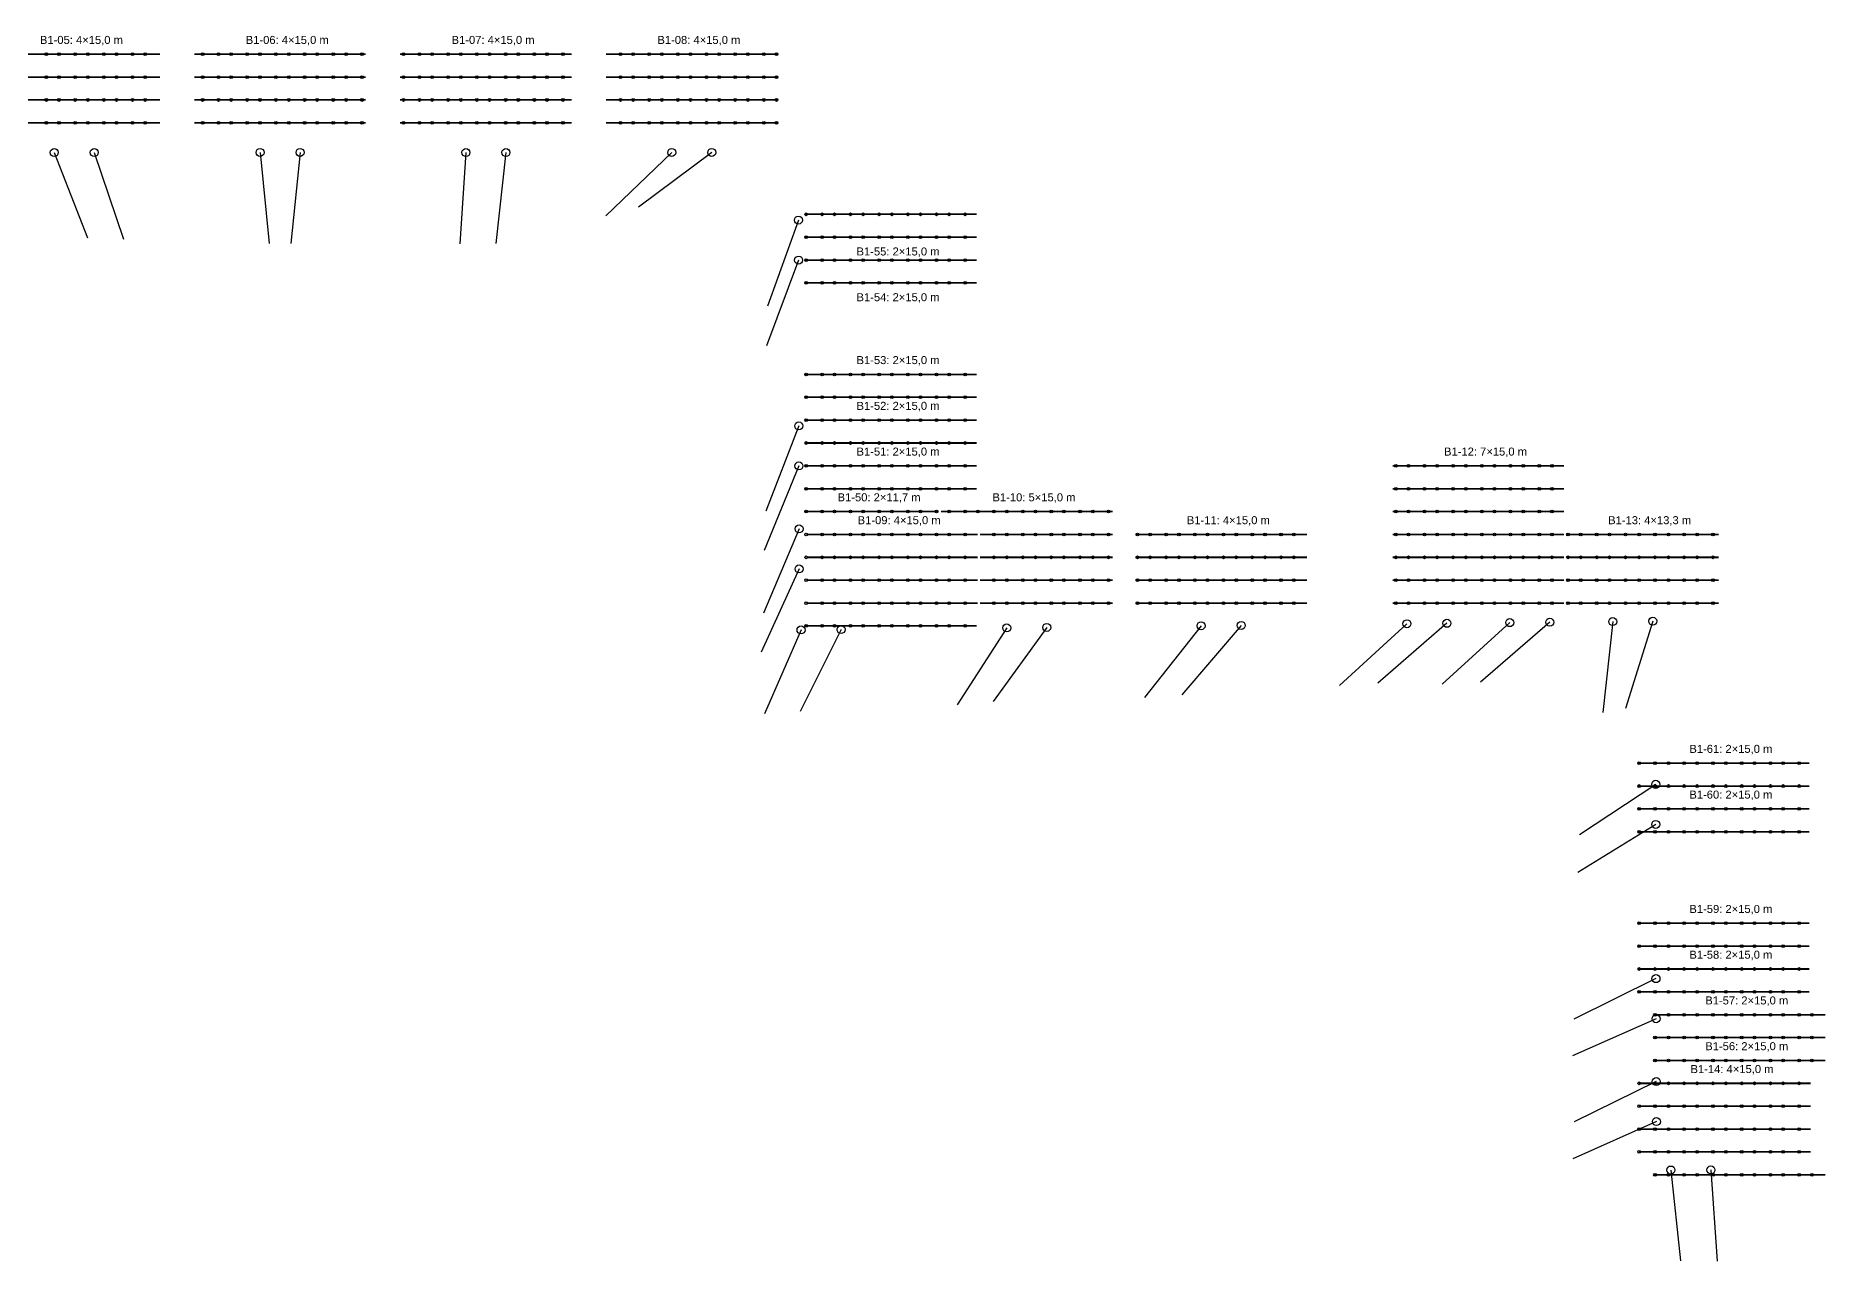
# Model space of a CAD drawing. Header units: millimetres. Extents: x 820511857 to 820986904, y -2251263208 to -2251041334.
# Drawn here: x 820669006 to 820825594, y -2251263208 to -2251156043 of the extents above; entities that cross this region are included whole.
import ezdxf

# ---------------------------------------------------------------- set-up
doc = ezdxf.new("R2010")
doc.units = ezdxf.units.MM
for name, color, linetype in [('GC-BICH NEO', 6, 'Continuous'), ('GC-DAY NEO', 5, 'Continuous'), ('GC-GHI CHU', 2, 'Continuous'), ('GC-HOP 40x60 GIA CUONG', 1, 'Continuous')]:
    doc.layers.add(name, color=color, linetype=linetype)
doc.styles.add('GC_VN', font='arial.ttf')

msp = doc.modelspace()

# ---------------------------------------------------------------- linework, layer by layer
at = {"layer": 'GC-BICH NEO'}
for centre in [(820670619.3389947, -2251166251.732228), (820674119.338974, -2251166251.352114), (820688618.1187161, -2251166246.389459), (820692118.1186954, -2251166246.009345), (820706622.2124231, -2251166249.517908), (820710122.2124022, -2251166249.137794), (820724620.9921446, -2251166244.175139), (820728120.9921237, -2251166243.795026), (820735710.7004546, -2251172161.434444), (820735716.8356122, -2251175661.429068), (820735738.2996478, -2251190158.057413), (820735744.4348055, -2251193658.052036), (820735757.4132304, -2251199164.840117), (820735763.5483881, -2251202664.834741), (820788924.0169653, -2251207459.747123), (820792423.8314747, -2251207423.713819), (820797919.0154259, -2251207365.393049), (820801418.8299357, -2251207329.359745), (820806927.7990918, -2251207274.196208), (820810427.6136013, -2251207238.162905), (820735931.3079048, -2251208003.057724), (820739431.1224144, -2251207967.02442), (820753926.6188117, -2251207822.820794), (820757426.4333214, -2251207786.78749), (820770928.7060577, -2251207639.984053), (820774428.5205674, -2251207603.950749), (820810683.3032148, -2251221504.614996), (820810689.3458128, -2251225004.60978), (820810708.1882337, -2251238499.543085), (820810714.2308317, -2251241999.537868), (820810735.7730353, -2251247501.011803), (820810741.8156332, -2251251001.006586), (820812008.0099382, -2251255233.836238), (820815508.0045991, -2251255227.722819)]:
    msp.add_circle(centre, 350, dxfattribs=at)
at = {"layer": 'GC-DAY NEO'}
for p, q in [((820670619.3389947, -2251166251.732228), (820673520.2070112, -2251173707.26472)), ((820674119.338974, -2251166251.352114), (820676683.7774637, -2251173829.191861)), ((820688618.1187161, -2251166246.389459), (820689415.0235496, -2251174206.599423)), ((820692118.1186954, -2251166246.009345), (820691323.3985339, -2251174206.437717)), ((820706622.2124231, -2251166249.517908), (820706105.5255746, -2251174232.81514)), ((820710122.2124022, -2251166249.137794), (820709242.422056, -2251174200.613692)), ((820724620.9921446, -2251166244.175139), (820718847.749388, -2251171782.19537)), ((820728120.9921237, -2251166243.795026), (820721708.3041568, -2251171026.830991)), ((820735710.7004546, -2251172161.434444), (820733006.169348, -2251179690.412562)), ((820735716.8356122, -2251175661.429068), (820732913.0600071, -2251183154.014894)), ((820735738.2996478, -2251190158.057413), (820732850.9615049, -2251197618.84011)), ((820735744.4348055, -2251193658.052036), (820732714.4994385, -2251201062.070652)), ((820735757.4132304, -2251199164.840117), (820732642.5932362, -2251206533.550751)), ((820735763.5483881, -2251202664.834741), (820732447.7367604, -2251209945.315031)), ((820810427.6136013, -2251207238.162905), (820808037.0619593, -2251214872.641462)), ((820735931.3079048, -2251208003.057724), (820732737.8051317, -2251215338.011033)), ((820739431.1224144, -2251207967.02442), (820735859.7257122, -2251215125.5945)), ((820753926.6188117, -2251207822.820794), (820749581.8262442, -2251214540.169791)), ((820757426.4333214, -2251207786.78749), (820752743.4482143, -2251214272.899614)), ((820770928.7060577, -2251207639.984053), (820765976.5980508, -2251213923.02681)), ((820774428.5205674, -2251207603.950749), (820769227.1774442, -2251213682.27533)), ((820788924.0169653, -2251207459.747123), (820783016.3625357, -2251212854.153406)), ((820792423.8314747, -2251207423.713819), (820786378.8508682, -2251212663.771974)), ((820797919.0154259, -2251207365.393049), (820792000.3345852, -2251212747.698977)), ((820801418.8299357, -2251207329.359745), (820795364.2651916, -2251212558.341076)), ((820806927.7990918, -2251207274.196208), (820806059.9510969, -2251215226.98439)), ((820810683.3032148, -2251221504.614996), (820804008.4404024, -2251225914.400301)), ((820810689.3458128, -2251225004.60978), (820803881.3543855, -2251229205.949177)), ((820810708.1882337, -2251238499.543085), (820803535.42768, -2251242042.353556)), ((820810714.2308317, -2251241999.537868), (820803400.7909523, -2251245242.005621)), ((820810735.7730353, -2251247501.011803), (820803558.4984286, -2251251034.668438)), ((820810741.8156332, -2251251001.006586), (820803431.7099215, -2251254250.984199)), ((820812008.0099382, -2251255233.836238), (820812865.9366431, -2251263187.700819)), ((820815508.0045991, -2251255227.722819), (820816071.9772028, -2251263207.818991))]:
    msp.add_line(p, q, dxfattribs=at)
at = {"layer": 'GC-HOP 40x60 GIA CUONG', "const_width": 150}
for points in [[(820664869.3389844, -2251157653.314882), (820679869.3389844, -2251157653.314882)], [(820682868.1187057, -2251157653.314882), (820697868.1187057, -2251157653.314882)], [(820700872.2124128, -2251157653.314882), (820715872.2124128, -2251157653.314882)], [(820718870.9921341, -2251157653.314882), (820733870.9921341, -2251157653.314882)], [(820664869.3389844, -2251159653.314882), (820679869.3389844, -2251159653.314882)], [(820682868.1187057, -2251159653.314882), (820697868.1187057, -2251159653.314882)], [(820700872.2124128, -2251159653.314882), (820715872.2124128, -2251159653.314882)], [(820718870.9921341, -2251159653.314882), (820733870.9921341, -2251159653.314882)], [(820664869.3389844, -2251161653.314882), (820679869.3389844, -2251161653.314882)], [(820682868.1187057, -2251161653.314882), (820697868.1187057, -2251161653.314882)], [(820700872.2124128, -2251161653.314882), (820715872.2124128, -2251161653.314882)], [(820718870.9921341, -2251161653.314882), (820733870.9921341, -2251161653.314882)], [(820664869.3389844, -2251163653.314881), (820679869.3389844, -2251163653.314881)], [(820682868.1187057, -2251163653.314881), (820697868.1187057, -2251163653.314881)], [(820700872.2124128, -2251163653.314881), (820715872.2124128, -2251163653.314881)], [(820718870.9921341, -2251163653.314881), (820733870.9921341, -2251163653.314881)], [(820736286.787029, -2251171653.314883), (820751286.787029, -2251171653.314883)], [(820736286.787029, -2251173653.314884), (820751286.787029, -2251173653.314884)], [(820736286.787029, -2251175653.314884), (820751286.787029, -2251175653.314884)], [(820736286.787029, -2251177653.314883), (820751286.787029, -2251177653.314883)], [(820736286.787029, -2251185653.314884), (820751286.787029, -2251185653.314884)], [(820736286.787029, -2251187653.314884), (820751286.787029, -2251187653.314884)], [(820736286.787029, -2251189653.314883), (820751286.787029, -2251189653.314883)], [(820736286.787029, -2251191653.314884), (820751286.787029, -2251191653.314884)], [(820736286.787029, -2251193653.314883), (820751286.787029, -2251193653.314883)], [(820787671.4234504, -2251193653.314883), (820802671.4234504, -2251193653.314883)], [(820736286.787029, -2251195653.314883), (820751286.787029, -2251195653.314883)], [(820787671.4234504, -2251195653.314883), (820802671.4234504, -2251195653.314883)], [(820736286.787029, -2251197653.314884), (820747976.5260665, -2251197653.314884)], [(820748176.5260665, -2251197653.314884), (820763176.5260665, -2251197653.314884)], [(820787671.4234504, -2251197653.314884), (820802671.4234504, -2251197653.314884)], [(820736386.787029, -2251199653.314884), (820751386.787029, -2251199653.314884)], [(820751586.787029, -2251199653.314884), (820763176.5260665, -2251199653.314884)], [(820765178.6133126, -2251199653.314884), (820780178.6133126, -2251199653.314884)], [(820787671.4234504, -2251199653.314884), (820802671.4234504, -2251199653.314884)], [(820802871.4234504, -2251199653.314888), (820816177.7063465, -2251199653.314888)], [(820736386.787029, -2251201653.314884), (820751386.787029, -2251201653.314884)], [(820751586.787029, -2251201653.314884), (820763176.5260665, -2251201653.314884)], [(820765178.6133126, -2251201653.314884), (820780178.6133126, -2251201653.314884)], [(820787671.4234504, -2251201653.314884), (820802671.4234504, -2251201653.314884)], [(820802871.4234504, -2251201653.314888), (820816177.7063465, -2251201653.314888)], [(820736386.787029, -2251203653.314883), (820751386.787029, -2251203653.314883)], [(820751586.787029, -2251203653.314883), (820763176.5260665, -2251203653.314883)], [(820765178.6133126, -2251203653.314883), (820780178.6133126, -2251203653.314883)], [(820787671.4234504, -2251203653.314883), (820802671.4234504, -2251203653.314883)], [(820802871.4234504, -2251203653.314888), (820816177.7063465, -2251203653.314888)], [(820736386.787029, -2251205653.314883), (820751386.787029, -2251205653.314883)], [(820751586.787029, -2251205653.314883), (820763176.5260665, -2251205653.314883)], [(820765178.6133126, -2251205653.314883), (820780178.6133126, -2251205653.314883)], [(820787671.4234504, -2251205653.314883), (820802671.4234504, -2251205653.314883)], [(820802871.4234504, -2251205653.314883), (820816177.7063465, -2251205653.314883)], [(820736286.787029, -2251207653.314883), (820751286.787029, -2251207653.314883)], [(820809129.1418909, -2251219653.314888), (820824129.1418909, -2251219653.314888)], [(820809129.1418909, -2251221653.314888), (820824129.1418909, -2251221653.314888)], [(820809129.1418909, -2251223653.314887), (820824129.1418909, -2251223653.314887)], [(820809129.1418909, -2251225653.314887), (820824129.1418909, -2251225653.314887)], [(820809129.1418909, -2251233653.314887), (820824129.1418909, -2251233653.314887)], [(820809129.1418909, -2251235653.314887), (820824129.1418909, -2251235653.314887)], [(820809129.1418909, -2251237653.314887), (820824129.1418909, -2251237653.314887)], [(820809129.1418909, -2251239653.314888), (820824129.1418909, -2251239653.314888)], [(820810519.1418908, -2251241653.314887), (820825519.1418908, -2251241653.314887)], [(820810519.1418908, -2251243653.314887), (820825519.1418908, -2251243653.314887)], [(820810519.1418908, -2251245653.314888), (820825519.1418908, -2251245653.314888)], [(820809229.1418909, -2251247653.314887), (820824229.1418909, -2251247653.314887)], [(820809229.1418909, -2251249653.314887), (820824229.1418909, -2251249653.314887)], [(820809229.1418909, -2251251653.314888), (820824229.1418909, -2251251653.314888)], [(820809229.1418909, -2251253653.314887), (820824229.1418909, -2251253653.314887)], [(820810519.1418908, -2251255653.314888), (820825519.1418908, -2251255653.314888)]]:
    msp.add_lwpolyline(points, dxfattribs=at)
at = {"layer": 'GC-HOP 40x60 GIA CUONG'}
for centre in [(820669927.6630366, -2251157653.314882), (820671037.6630371, -2251157653.314882), (820672437.6630366, -2251157653.314882), (820673547.6630371, -2251157653.314882), (820674947.6630371, -2251157653.314882), (820676057.6630371, -2251157653.314882), (820677457.6630366, -2251157653.314882), (820678567.6630366, -2251157653.314882), (820683597.6630371, -2251157653.314882), (820684987.6630371, -2251157653.314882), (820686092.6630367, -2251157653.314882), (820687497.6630372, -2251157653.314882), (820688617.6630371, -2251157653.314882), (820689997.6630371, -2251157653.314882), (820691127.6630366, -2251157653.314882), (820692517.6630367, -2251157653.314882), (820693622.6630371, -2251157653.314882), (820695027.6630371, -2251157653.314882), (820696152.6630367, -2251157653.314882), (820697537.6630371, -2251157653.314882), (820701167.6630372, -2251157653.314882), (820702567.6630371, -2251157653.314882), (820703677.6630367, -2251157653.314882), (820705077.6630371, -2251157653.314882), (820706187.6630367, -2251157653.314882), (820707587.6630371, -2251157653.314882), (820708697.6630372, -2251157653.314882), (820710097.6630367, -2251157653.314882), (820711207.6630367, -2251157653.314882), (820712607.6630367, -2251157653.314882), (820713717.6630367, -2251157653.314882), (820715117.6630367, -2251157653.314882), (820720137.6630371, -2251157653.314882), (820721247.6630371, -2251157653.314882), (820722647.6630371, -2251157653.314882), (820723757.6630371, -2251157653.314882), (820725157.6630367, -2251157653.314882), (820726267.6630367, -2251157653.314882), (820727667.6630371, -2251157653.314882), (820728777.6630367, -2251157653.314882), (820730177.6630371, -2251157653.314882), (820731287.6630367, -2251157653.314882), (820732687.6630371, -2251157653.314882), (820733797.6630367, -2251157653.314882), (820669927.6630366, -2251159653.314882), (820671037.6630371, -2251159653.314882), (820672437.6630366, -2251159653.314882), (820673547.6630371, -2251159653.314882), (820674947.6630371, -2251159653.314882), (820676057.6630371, -2251159653.314882), (820677457.6630366, -2251159653.314882), (820678567.6630366, -2251159653.314882), (820683597.6630371, -2251159653.314882), (820684987.6630371, -2251159653.314882), (820686092.6630367, -2251159653.314882), (820687497.6630372, -2251159653.314882), (820688617.6630371, -2251159653.314882), (820689997.6630371, -2251159653.314882), (820691127.6630366, -2251159653.314882), (820692517.6630367, -2251159653.314882), (820693622.6630371, -2251159653.314882), (820695027.6630371, -2251159653.314882), (820696152.6630367, -2251159653.314882), (820697537.6630371, -2251159653.314882), (820701167.6630372, -2251159653.314882), (820702567.6630371, -2251159653.314882), (820703677.6630367, -2251159653.314882), (820705077.6630371, -2251159653.314882), (820706187.6630367, -2251159653.314882), (820707587.6630371, -2251159653.314882), (820708697.6630372, -2251159653.314882), (820710097.6630367, -2251159653.314882), (820711207.6630367, -2251159653.314882), (820712607.6630367, -2251159653.314882), (820713717.6630367, -2251159653.314882), (820715117.6630367, -2251159653.314882), (820720137.6630371, -2251159653.314882), (820721247.6630371, -2251159653.314882), (820722647.6630371, -2251159653.314882), (820723757.6630371, -2251159653.314882), (820725157.6630367, -2251159653.314882), (820726267.6630367, -2251159653.314882), (820727667.6630371, -2251159653.314882), (820728777.6630367, -2251159653.314882), (820730177.6630371, -2251159653.314882), (820731287.6630367, -2251159653.314882), (820732687.6630371, -2251159653.314882), (820733797.6630367, -2251159653.314882), (820669927.6630366, -2251161653.314882), (820671037.6630371, -2251161653.314882), (820672437.6630366, -2251161653.314882), (820673547.6630371, -2251161653.314882), (820674947.6630371, -2251161653.314882), (820676057.6630371, -2251161653.314882), (820677457.6630366, -2251161653.314882), (820678567.6630366, -2251161653.314882), (820683597.6630371, -2251161653.314882), (820684987.6630371, -2251161653.314882), (820686092.6630367, -2251161653.314882), (820687497.6630372, -2251161653.314882), (820688617.6630371, -2251161653.314882), (820689997.6630371, -2251161653.314882), (820691127.6630366, -2251161653.314882), (820692517.6630367, -2251161653.314882), (820693622.6630371, -2251161653.314882), (820695027.6630371, -2251161653.314882), (820696152.6630367, -2251161653.314882), (820697537.6630371, -2251161653.314882), (820701167.6630372, -2251161653.314882), (820702567.6630371, -2251161653.314882), (820703677.6630367, -2251161653.314882), (820705077.6630371, -2251161653.314882), (820706187.6630367, -2251161653.314882), (820707587.6630371, -2251161653.314882), (820708697.6630372, -2251161653.314882), (820710097.6630367, -2251161653.314882), (820711207.6630367, -2251161653.314882), (820712607.6630367, -2251161653.314882), (820713717.6630367, -2251161653.314882), (820715117.6630367, -2251161653.314882), (820720137.6630371, -2251161653.314882), (820721247.6630371, -2251161653.314882), (820722647.6630371, -2251161653.314882), (820723757.6630371, -2251161653.314882), (820725157.6630367, -2251161653.314882), (820726267.6630367, -2251161653.314882), (820727667.6630371, -2251161653.314882), (820728777.6630367, -2251161653.314882), (820730177.6630371, -2251161653.314882), (820731287.6630367, -2251161653.314882), (820732687.6630371, -2251161653.314882), (820733797.6630367, -2251161653.314882), (820669927.6630366, -2251163653.314881), (820671037.6630371, -2251163653.314881), (820672437.6630366, -2251163653.314881), (820673547.6630371, -2251163653.314881), (820674947.6630371, -2251163653.314881), (820676057.6630371, -2251163653.314881), (820677457.6630366, -2251163653.314881), (820678567.6630366, -2251163653.314881), (820683597.6630371, -2251163653.314881), (820684987.6630371, -2251163653.314881), (820686092.6630367, -2251163653.314881), (820687497.6630372, -2251163653.314881), (820688617.6630371, -2251163653.314881), (820689997.6630371, -2251163653.314881), (820691127.6630366, -2251163653.314881), (820692517.6630367, -2251163653.314881), (820693622.6630371, -2251163653.314881), (820695027.6630371, -2251163653.314881), (820696152.6630367, -2251163653.314881), (820697537.6630371, -2251163653.314881), (820701167.6630372, -2251163653.314881), (820702567.6630371, -2251163653.314881), (820703677.6630367, -2251163653.314881), (820705077.6630371, -2251163653.314881), (820706187.6630367, -2251163653.314881), (820707587.6630371, -2251163653.314881), (820708697.6630372, -2251163653.314881), (820710097.6630367, -2251163653.314881), (820711207.6630367, -2251163653.314881), (820712607.6630367, -2251163653.314881), (820713717.6630367, -2251163653.314881), (820715117.6630367, -2251163653.314881), (820720137.6630371, -2251163653.314881), (820721247.6630371, -2251163653.314881), (820722647.6630371, -2251163653.314881), (820723757.6630371, -2251163653.314881), (820725157.6630367, -2251163653.314881), (820726267.6630367, -2251163653.314881), (820727667.6630371, -2251163653.314881), (820728777.6630367, -2251163653.314881), (820730177.6630371, -2251163653.314881), (820731287.6630367, -2251163653.314881), (820732687.6630371, -2251163653.314881), (820733797.6630367, -2251163653.314881), (820736386.787029, -2251171653.314883), (820737776.787029, -2251171653.314883), (820738852.6630362, -2251171653.314883), (820740252.6630362, -2251171653.314883), (820741362.6630362, -2251171653.314883), (820742762.6630362, -2251171653.314883), (820743872.6630362, -2251171653.314883), (820745272.6630366, -2251171653.314883), (820746382.6630362, -2251171653.314883), (820747782.6630367, -2251171653.314883), (820748892.6630361, -2251171653.314883), (820750292.6630365, -2251171653.314883), (820736386.787029, -2251173653.314884), (820737776.787029, -2251173653.314884), (820738852.6630362, -2251173653.314884), (820740252.6630362, -2251173653.314884), (820741362.6630362, -2251173653.314884), (820742762.6630362, -2251173653.314884), (820743872.6630362, -2251173653.314884), (820745272.6630366, -2251173653.314884), (820746382.6630362, -2251173653.314884), (820747782.6630367, -2251173653.314884), (820748892.6630361, -2251173653.314884), (820750292.6630365, -2251173653.314884), (820736386.787029, -2251175653.314884), (820737776.787029, -2251175653.314884), (820738852.6630362, -2251175653.314884), (820740252.6630362, -2251175653.314884), (820741362.6630362, -2251175653.314884), (820742762.6630362, -2251175653.314884), (820743872.6630362, -2251175653.314884), (820745272.6630366, -2251175653.314884), (820746382.6630362, -2251175653.314884), (820747782.6630367, -2251175653.314884), (820748892.6630361, -2251175653.314884), (820750292.6630365, -2251175653.314884), (820736386.787029, -2251177653.314883), (820737776.787029, -2251177653.314883), (820738852.6630362, -2251177653.314883), (820740252.6630362, -2251177653.314883), (820741362.6630362, -2251177653.314883), (820742762.6630362, -2251177653.314883), (820743872.6630362, -2251177653.314883), (820745272.6630366, -2251177653.314883), (820746382.6630362, -2251177653.314883), (820747782.6630367, -2251177653.314883), (820748892.6630361, -2251177653.314883), (820750292.6630365, -2251177653.314883), (820736386.787029, -2251185653.314884), (820737776.787029, -2251185653.314884), (820738852.6630362, -2251185653.314884), (820740252.6630362, -2251185653.314884), (820741362.6630362, -2251185653.314884), (820742762.6630362, -2251185653.314884), (820743872.6630362, -2251185653.314884), (820745272.6630366, -2251185653.314884), (820746382.6630362, -2251185653.314884), (820747782.6630367, -2251185653.314884), (820748892.6630361, -2251185653.314884), (820750292.6630365, -2251185653.314884), (820736386.787029, -2251187653.314884), (820737776.787029, -2251187653.314884), (820738852.6630362, -2251187653.314884), (820740252.6630362, -2251187653.314884), (820741362.6630362, -2251187653.314884), (820742762.6630362, -2251187653.314884), (820743872.6630362, -2251187653.314884), (820745272.6630366, -2251187653.314884), (820746382.6630362, -2251187653.314884), (820747782.6630367, -2251187653.314884), (820748892.6630361, -2251187653.314884), (820750292.6630365, -2251187653.314884), (820736386.787029, -2251189653.314883), (820737776.787029, -2251189653.314883), (820738852.6630362, -2251189653.314883), (820740252.6630362, -2251189653.314883), (820741362.6630362, -2251189653.314883), (820742762.6630362, -2251189653.314883), (820743872.6630362, -2251189653.314883), (820745272.6630366, -2251189653.314883), (820746382.6630362, -2251189653.314883), (820747782.6630367, -2251189653.314883), (820748892.6630361, -2251189653.314883), (820750292.6630365, -2251189653.314883), (820736386.787029, -2251191653.314884), (820737776.787029, -2251191653.314884), (820738852.6630362, -2251191653.314884), (820740252.6630362, -2251191653.314884), (820741362.6630362, -2251191653.314884), (820742762.6630362, -2251191653.314884), (820743872.6630362, -2251191653.314884), (820745272.6630366, -2251191653.314884), (820746382.6630362, -2251191653.314884), (820747782.6630367, -2251191653.314884), (820748892.6630361, -2251191653.314884), (820750292.6630365, -2251191653.314884), (820736386.787029, -2251193653.314883), (820737776.787029, -2251193653.314883), (820738852.6630362, -2251193653.314883), (820740252.6630362, -2251193653.314883), (820741362.6630362, -2251193653.314883), (820742762.6630362, -2251193653.314883), (820743872.6630362, -2251193653.314883), (820745272.6630366, -2251193653.314883), (820746382.6630362, -2251193653.314883), (820747782.6630367, -2251193653.314883), (820748892.6630361, -2251193653.314883), (820750292.6630365, -2251193653.314883), (820787952.6630362, -2251193653.314883), (820789062.6630362, -2251193653.314883), (820790462.6630365, -2251193653.314883), (820791572.6630362, -2251193653.314883), (820792972.6630361, -2251193653.314883), (820794082.6630361, -2251193653.314883), (820795482.6630362, -2251193653.314883), (820796592.6630366, -2251193653.314883), (820797992.6630365, -2251193653.314883), (820799102.6630362, -2251193653.314883), (820800502.6630362, -2251193653.314883), (820801612.6630362, -2251193653.314883), (820736386.787029, -2251195653.314883), (820737776.787029, -2251195653.314883), (820738852.6630362, -2251195653.314883), (820740252.6630362, -2251195653.314883), (820741362.6630362, -2251195653.314883), (820742762.6630362, -2251195653.314883), (820743872.6630362, -2251195653.314883), (820745272.6630366, -2251195653.314883), (820746382.6630362, -2251195653.314883), (820747782.6630367, -2251195653.314883), (820748892.6630361, -2251195653.314883), (820750292.6630365, -2251195653.314883), (820787952.6630362, -2251195653.314883), (820789062.6630362, -2251195653.314883), (820790462.6630365, -2251195653.314883), (820791572.6630362, -2251195653.314883), (820792972.6630361, -2251195653.314883), (820794082.6630361, -2251195653.314883), (820795482.6630362, -2251195653.314883), (820796592.6630366, -2251195653.314883), (820797992.6630365, -2251195653.314883), (820799102.6630362, -2251195653.314883), (820800502.6630362, -2251195653.314883), (820801612.6630362, -2251195653.314883), (820736386.787029, -2251197653.314884), (820737776.787029, -2251197653.314884), (820738852.6630362, -2251197653.314884), (820740252.6630362, -2251197653.314884), (820741362.6630362, -2251197653.314884), (820742762.6630362, -2251197653.314884), (820743872.6630362, -2251197653.314884), (820745272.6630366, -2251197653.314884), (820746382.6630362, -2251197653.314884), (820747782.6630367, -2251197653.314884), (820748892.6630361, -2251197653.314884), (820750292.6630365, -2251197653.314884), (820751402.6630361, -2251197653.314884), (820752802.6630365, -2251197653.314884), (820753932.6630362, -2251197653.314884), (820755332.6630366, -2251197653.314884), (820756432.6630361, -2251197653.314884), (820757822.6630362, -2251197653.314884), (820758927.6630361, -2251197653.314884), (820760332.6630361, -2251197653.314884), (820761452.6630362, -2251197653.314884), (820762832.6630362, -2251197653.314884), (820787952.6630362, -2251197653.314884), (820789062.6630362, -2251197653.314884), (820790462.6630365, -2251197653.314884), (820791572.6630362, -2251197653.314884), (820792972.6630361, -2251197653.314884), (820794082.6630361, -2251197653.314884), (820795482.6630362, -2251197653.314884), (820796592.6630366, -2251197653.314884), (820797992.6630365, -2251197653.314884), (820799102.6630362, -2251197653.314884), (820800502.6630362, -2251197653.314884), (820801612.6630362, -2251197653.314884), (820736386.787029, -2251199653.314884), (820737776.787029, -2251199653.314884), (820738852.6630362, -2251199653.314884), (820740252.6630362, -2251199653.314884), (820741362.6630362, -2251199653.314884), (820742762.6630362, -2251199653.314884), (820743872.6630362, -2251199653.314884), (820745272.6630366, -2251199653.314884), (820746382.6630362, -2251199653.314884), (820747782.6630367, -2251199653.314884), (820748892.6630361, -2251199653.314884), (820750292.6630365, -2251199653.314884), (820752802.6630365, -2251199653.314884), (820753932.6630362, -2251199653.314884), (820755332.6630366, -2251199653.314884), (820756432.6630361, -2251199653.314884), (820757822.6630362, -2251199653.314884), (820758927.6630361, -2251199653.314884), (820760332.6630361, -2251199653.314884), (820761452.6630362, -2251199653.314884), (820762832.6630362, -2251199653.314884), (820765352.6630362, -2251199653.314884), (820766457.6630362, -2251199653.314884), (820767862.6630366, -2251199653.314884), (820768987.6630361, -2251199653.314884), (820770372.6630362, -2251199653.314884), (820771492.6630361, -2251199653.314884), (820772892.6630362, -2251199653.314884), (820774002.6630366, -2251199653.314884), (820775402.6630367, -2251199653.314884), (820776512.6630366, -2251199653.314884), (820777912.6630362, -2251199653.314884), (820779022.6630362, -2251199653.314884), (820787952.6630362, -2251199653.314884), (820789062.6630362, -2251199653.314884), (820790462.6630365, -2251199653.314884), (820791572.6630362, -2251199653.314884), (820792972.6630361, -2251199653.314884), (820794082.6630361, -2251199653.314884), (820795482.6630362, -2251199653.314884), (820796592.6630366, -2251199653.314884), (820797992.6630365, -2251199653.314884), (820799102.6630362, -2251199653.314884), (820800502.6630362, -2251199653.314884), (820801612.6630362, -2251199653.314884), (820803012.6630366, -2251199653.314888), (820804122.6630362, -2251199653.314888), (820805522.6630366, -2251199653.314888), (820806632.6630362, -2251199653.314888), (820808032.6630362, -2251199653.314888), (820809229.1418909, -2251199653.314888), (820810619.1418908, -2251199653.314888), (820811792.4077003, -2251199653.314888), (820813182.4077001, -2251199653.314888), (820814302.4077001, -2251199653.314888), (820815692.4077001, -2251199653.314888), (820736386.787029, -2251201653.314884), (820737776.787029, -2251201653.314884), (820738852.6630362, -2251201653.314884), (820740252.6630362, -2251201653.314884), (820741362.6630362, -2251201653.314884), (820742762.6630362, -2251201653.314884), (820743872.6630362, -2251201653.314884), (820745272.6630366, -2251201653.314884), (820746382.6630362, -2251201653.314884), (820747782.6630367, -2251201653.314884), (820748892.6630361, -2251201653.314884), (820750292.6630365, -2251201653.314884), (820752802.6630365, -2251201653.314884), (820753932.6630362, -2251201653.314884), (820755332.6630366, -2251201653.314884), (820756432.6630361, -2251201653.314884), (820757822.6630362, -2251201653.314884), (820758927.6630361, -2251201653.314884), (820760332.6630361, -2251201653.314884), (820761452.6630362, -2251201653.314884), (820762832.6630362, -2251201653.314884), (820765352.6630362, -2251201653.314884), (820766457.6630362, -2251201653.314884), (820767862.6630366, -2251201653.314884), (820768987.6630361, -2251201653.314884), (820770372.6630362, -2251201653.314884), (820771492.6630361, -2251201653.314884), (820772892.6630362, -2251201653.314884), (820774002.6630366, -2251201653.314884), (820775402.6630367, -2251201653.314884), (820776512.6630366, -2251201653.314884), (820777912.6630362, -2251201653.314884), (820779022.6630362, -2251201653.314884), (820787952.6630362, -2251201653.314884), (820789062.6630362, -2251201653.314884), (820790462.6630365, -2251201653.314884), (820791572.6630362, -2251201653.314884), (820792972.6630361, -2251201653.314884), (820794082.6630361, -2251201653.314884), (820795482.6630362, -2251201653.314884), (820796592.6630366, -2251201653.314884), (820797992.6630365, -2251201653.314884), (820799102.6630362, -2251201653.314884), (820800502.6630362, -2251201653.314884), (820801612.6630362, -2251201653.314884), (820803012.6630366, -2251201653.314888), (820804122.6630362, -2251201653.314888), (820805522.6630366, -2251201653.314888), (820806632.6630362, -2251201653.314888), (820808032.6630362, -2251201653.314888), (820809229.1418909, -2251201653.314888), (820810619.1418908, -2251201653.314888), (820811792.4077003, -2251201653.314888), (820813182.4077001, -2251201653.314888), (820814302.4077001, -2251201653.314888), (820815692.4077001, -2251201653.314888), (820736386.787029, -2251203653.314883), (820737776.787029, -2251203653.314883), (820738852.6630362, -2251203653.314883), (820740252.6630362, -2251203653.314883), (820741362.6630362, -2251203653.314883), (820742762.6630362, -2251203653.314883), (820743872.6630362, -2251203653.314883), (820745272.6630366, -2251203653.314883), (820746382.6630362, -2251203653.314883), (820747782.6630367, -2251203653.314883), (820748892.6630361, -2251203653.314883), (820750292.6630365, -2251203653.314883), (820752802.6630365, -2251203653.314883), (820753932.6630362, -2251203653.314883), (820755332.6630366, -2251203653.314883), (820756432.6630361, -2251203653.314883), (820757822.6630362, -2251203653.314883), (820758927.6630361, -2251203653.314883), (820760332.6630361, -2251203653.314883), (820761452.6630362, -2251203653.314883), (820762832.6630362, -2251203653.314883), (820765352.6630362, -2251203653.314883), (820766457.6630362, -2251203653.314883), (820767862.6630366, -2251203653.314883), (820768987.6630361, -2251203653.314883), (820770372.6630362, -2251203653.314883), (820771492.6630361, -2251203653.314883), (820772892.6630362, -2251203653.314883), (820774002.6630366, -2251203653.314883), (820775402.6630367, -2251203653.314883), (820776512.6630366, -2251203653.314883), (820777912.6630362, -2251203653.314883), (820779022.6630362, -2251203653.314883), (820787952.6630362, -2251203653.314883), (820789062.6630362, -2251203653.314883), (820790462.6630365, -2251203653.314883), (820791572.6630362, -2251203653.314883), (820792972.6630361, -2251203653.314883), (820794082.6630361, -2251203653.314883), (820795482.6630362, -2251203653.314883), (820796592.6630366, -2251203653.314883), (820797992.6630365, -2251203653.314883), (820799102.6630362, -2251203653.314883), (820800502.6630362, -2251203653.314883), (820801612.6630362, -2251203653.314883), (820803012.6630366, -2251203653.314888), (820804122.6630362, -2251203653.314888), (820805522.6630366, -2251203653.314888), (820806632.6630362, -2251203653.314888), (820808032.6630362, -2251203653.314888), (820809229.1418909, -2251203653.314888), (820810619.1418908, -2251203653.314888), (820811792.4077003, -2251203653.314888), (820813182.4077001, -2251203653.314888), (820814302.4077001, -2251203653.314888), (820815692.4077001, -2251203653.314888), (820736386.787029, -2251205653.314883), (820737776.787029, -2251205653.314883), (820738852.6630362, -2251205653.314883), (820740252.6630362, -2251205653.314883), (820741362.6630362, -2251205653.314883), (820742762.6630362, -2251205653.314883), (820743872.6630362, -2251205653.314883), (820745272.6630366, -2251205653.314883), (820746382.6630362, -2251205653.314883), (820747782.6630367, -2251205653.314883), (820748892.6630361, -2251205653.314883), (820750292.6630365, -2251205653.314883), (820752802.6630365, -2251205653.314883), (820753932.6630362, -2251205653.314883), (820755332.6630366, -2251205653.314883), (820756432.6630361, -2251205653.314883), (820757822.6630362, -2251205653.314883), (820758927.6630361, -2251205653.314883), (820760332.6630361, -2251205653.314883), (820761452.6630362, -2251205653.314883), (820762832.6630362, -2251205653.314883), (820765352.6630362, -2251205653.314883), (820766457.6630362, -2251205653.314883), (820767862.6630366, -2251205653.314883), (820768987.6630361, -2251205653.314883), (820770372.6630362, -2251205653.314883), (820771492.6630361, -2251205653.314883), (820772892.6630362, -2251205653.314883), (820774002.6630366, -2251205653.314883), (820775402.6630367, -2251205653.314883), (820776512.6630366, -2251205653.314883), (820777912.6630362, -2251205653.314883), (820779022.6630362, -2251205653.314883), (820787952.6630362, -2251205653.314883), (820789062.6630362, -2251205653.314883), (820790462.6630365, -2251205653.314883), (820791572.6630362, -2251205653.314883), (820792972.6630361, -2251205653.314883), (820794082.6630361, -2251205653.314883), (820795482.6630362, -2251205653.314883), (820796592.6630366, -2251205653.314883), (820797992.6630365, -2251205653.314883), (820799102.6630362, -2251205653.314883), (820800502.6630362, -2251205653.314883), (820801612.6630362, -2251205653.314883), (820803012.6630366, -2251205653.314883), (820804122.6630362, -2251205653.314883), (820805522.6630366, -2251205653.314883), (820806632.6630362, -2251205653.314883), (820808032.6630362, -2251205653.314883), (820809229.1418909, -2251205653.314883), (820810619.1418908, -2251205653.314883), (820811792.4077003, -2251205653.314883), (820813182.4077001, -2251205653.314883), (820814302.4077001, -2251205653.314883), (820815692.4077001, -2251205653.314883), (820736386.787029, -2251207653.314883), (820737776.787029, -2251207653.314883), (820738852.6630362, -2251207653.314883), (820740252.6630362, -2251207653.314883), (820741362.6630362, -2251207653.314883), (820742762.6630362, -2251207653.314883), (820743872.6630362, -2251207653.314883), (820745272.6630366, -2251207653.314883), (820746382.6630362, -2251207653.314883), (820747782.6630367, -2251207653.314883), (820748892.6630361, -2251207653.314883), (820750292.6630365, -2251207653.314883), (820809229.1418909, -2251219653.314888), (820810619.1418908, -2251219653.314888), (820811792.4077003, -2251219653.314888), (820813182.4077001, -2251219653.314888), (820814302.4077001, -2251219653.314888), (820815692.4077001, -2251219653.314888), (820816812.4077001, -2251219653.314888), (820818202.4077001, -2251219653.314888), (820819322.4077003, -2251219653.314888), (820820712.4077003, -2251219653.314888), (820821832.4077003, -2251219653.314888), (820823222.4077001, -2251219653.314888), (820809229.1418909, -2251221653.314888), (820810619.1418908, -2251221653.314888), (820811792.4077003, -2251221653.314888), (820813182.4077001, -2251221653.314888), (820814302.4077001, -2251221653.314888), (820815692.4077001, -2251221653.314888), (820816812.4077001, -2251221653.314888), (820818202.4077001, -2251221653.314888), (820819322.4077003, -2251221653.314888), (820820712.4077003, -2251221653.314888), (820821832.4077003, -2251221653.314888), (820823222.4077001, -2251221653.314888), (820809229.1418909, -2251223653.314887), (820810619.1418908, -2251223653.314887), (820811792.4077003, -2251223653.314887), (820813182.4077001, -2251223653.314887), (820814302.4077001, -2251223653.314887), (820815692.4077001, -2251223653.314887), (820816812.4077001, -2251223653.314887), (820818202.4077001, -2251223653.314887), (820819322.4077003, -2251223653.314887), (820820712.4077003, -2251223653.314887), (820821832.4077003, -2251223653.314887), (820823222.4077001, -2251223653.314887), (820809229.1418909, -2251225653.314887), (820810619.1418908, -2251225653.314887), (820811792.4077003, -2251225653.314887), (820813182.4077001, -2251225653.314887), (820814302.4077001, -2251225653.314887), (820815692.4077001, -2251225653.314887), (820816812.4077001, -2251225653.314887), (820818202.4077001, -2251225653.314887), (820819322.4077003, -2251225653.314887), (820820712.4077003, -2251225653.314887), (820821832.4077003, -2251225653.314887), (820823222.4077001, -2251225653.314887), (820809229.1418909, -2251233653.314887), (820810619.1418908, -2251233653.314887), (820811792.4077003, -2251233653.314887), (820813182.4077001, -2251233653.314887), (820814302.4077001, -2251233653.314887), (820815692.4077001, -2251233653.314887), (820816812.4077001, -2251233653.314887), (820818202.4077001, -2251233653.314887), (820819322.4077003, -2251233653.314887), (820820712.4077003, -2251233653.314887), (820821832.4077003, -2251233653.314887), (820823222.4077001, -2251233653.314887), (820809229.1418909, -2251235653.314887), (820810619.1418908, -2251235653.314887), (820811792.4077003, -2251235653.314887), (820813182.4077001, -2251235653.314887), (820814302.4077001, -2251235653.314887), (820815692.4077001, -2251235653.314887), (820816812.4077001, -2251235653.314887), (820818202.4077001, -2251235653.314887), (820819322.4077003, -2251235653.314887), (820820712.4077003, -2251235653.314887), (820821832.4077003, -2251235653.314887), (820823222.4077001, -2251235653.314887), (820809229.1418909, -2251237653.314887), (820810619.1418908, -2251237653.314887), (820811792.4077003, -2251237653.314887), (820813182.4077001, -2251237653.314887), (820814302.4077001, -2251237653.314887), (820815692.4077001, -2251237653.314887), (820816812.4077001, -2251237653.314887), (820818202.4077001, -2251237653.314887), (820819322.4077003, -2251237653.314887), (820820712.4077003, -2251237653.314887), (820821832.4077003, -2251237653.314887), (820823222.4077001, -2251237653.314887), (820809229.1418909, -2251239653.314888), (820810619.1418908, -2251239653.314888), (820811792.4077003, -2251239653.314888), (820813182.4077001, -2251239653.314888), (820814302.4077001, -2251239653.314888), (820815692.4077001, -2251239653.314888), (820816812.4077001, -2251239653.314888), (820818202.4077001, -2251239653.314888), (820819322.4077003, -2251239653.314888), (820820712.4077003, -2251239653.314888), (820821832.4077003, -2251239653.314888), (820823222.4077001, -2251239653.314888), (820810619.1418908, -2251241653.314887), (820811792.4077003, -2251241653.314887), (820813182.4077001, -2251241653.314887), (820814302.4077001, -2251241653.314887), (820815692.4077001, -2251241653.314887), (820816812.4077001, -2251241653.314887), (820818202.4077001, -2251241653.314887), (820819322.4077003, -2251241653.314887), (820820712.4077003, -2251241653.314887), (820821832.4077003, -2251241653.314887), (820823222.4077001, -2251241653.314887), (820824342.4077001, -2251241653.314887), (820810619.1418908, -2251243653.314887), (820811792.4077003, -2251243653.314887), (820813182.4077001, -2251243653.314887), (820814302.4077001, -2251243653.314887), (820815692.4077001, -2251243653.314887), (820816812.4077001, -2251243653.314887), (820818202.4077001, -2251243653.314887), (820819322.4077003, -2251243653.314887), (820820712.4077003, -2251243653.314887), (820821832.4077003, -2251243653.314887), (820823222.4077001, -2251243653.314887), (820824342.4077001, -2251243653.314887), (820810619.1418908, -2251245653.314888), (820811792.4077003, -2251245653.314888), (820813182.4077001, -2251245653.314888), (820814302.4077001, -2251245653.314888), (820815692.4077001, -2251245653.314888), (820816812.4077001, -2251245653.314888), (820818202.4077001, -2251245653.314888), (820819322.4077003, -2251245653.314888), (820820712.4077003, -2251245653.314888), (820821832.4077003, -2251245653.314888), (820823222.4077001, -2251245653.314888), (820824342.4077001, -2251245653.314888), (820809229.1418909, -2251247653.314887), (820810619.1418908, -2251247653.314887), (820811792.4077003, -2251247653.314887), (820813182.4077001, -2251247653.314887), (820814302.4077001, -2251247653.314887), (820815692.4077001, -2251247653.314887), (820816812.4077001, -2251247653.314887), (820818202.4077001, -2251247653.314887), (820819322.4077003, -2251247653.314887), (820820712.4077003, -2251247653.314887), (820821832.4077003, -2251247653.314887), (820823222.4077001, -2251247653.314887), (820809229.1418909, -2251249653.314887), (820810619.1418908, -2251249653.314887), (820811792.4077003, -2251249653.314887), (820813182.4077001, -2251249653.314887), (820814302.4077001, -2251249653.314887), (820815692.4077001, -2251249653.314887), (820816812.4077001, -2251249653.314887), (820818202.4077001, -2251249653.314887), (820819322.4077003, -2251249653.314887), (820820712.4077003, -2251249653.314887), (820821832.4077003, -2251249653.314887), (820823222.4077001, -2251249653.314887), (820809229.1418909, -2251251653.314888), (820810619.1418908, -2251251653.314888), (820811792.4077003, -2251251653.314888), (820813182.4077001, -2251251653.314888), (820814302.4077001, -2251251653.314888), (820815692.4077001, -2251251653.314888), (820816812.4077001, -2251251653.314888), (820818202.4077001, -2251251653.314888), (820819322.4077003, -2251251653.314888), (820820712.4077003, -2251251653.314888), (820821832.4077003, -2251251653.314888), (820823222.4077001, -2251251653.314888), (820809229.1418909, -2251253653.314887), (820810619.1418908, -2251253653.314887), (820811792.4077003, -2251253653.314887), (820813182.4077001, -2251253653.314887), (820814302.4077001, -2251253653.314887), (820815692.4077001, -2251253653.314887), (820816812.4077001, -2251253653.314887), (820818202.4077001, -2251253653.314887), (820819322.4077003, -2251253653.314887), (820820712.4077003, -2251253653.314887), (820821832.4077003, -2251253653.314887), (820823222.4077001, -2251253653.314887), (820810619.1418908, -2251255653.314888), (820811792.4077003, -2251255653.314888), (820813182.4077001, -2251255653.314888), (820814302.4077001, -2251255653.314888), (820815692.4077001, -2251255653.314888), (820816812.4077001, -2251255653.314888), (820818202.4077001, -2251255653.314888), (820819322.4077003, -2251255653.314888), (820820712.4077003, -2251255653.314888), (820821832.4077003, -2251255653.314888), (820823222.4077001, -2251255653.314888), (820824342.4077001, -2251255653.314888)]:
    msp.add_circle(centre, 120, dxfattribs=at)

# ---------------------------------------------------------------- texts
at = {"layer": 'GC-GHI CHU', "style": 'GC_VN'}
for s, p in [('B1-05: 4×15,0 m', (820669369.3389844, -2251156753.314882)), ('B1-06: 4×15,0 m', (820687368.1187057, -2251156753.314882)), ('B1-07: 4×15,0 m', (820705372.2124128, -2251156753.314882)), ('B1-08: 4×15,0 m', (820723370.9921341, -2251156753.314882)), ('B1-55: 2×15,0 m', (820740786.787029, -2251175253.314884)), ('B1-54: 2×15,0 m', (820740786.787029, -2251179253.314883)), ('B1-53: 2×15,0 m', (820740786.787029, -2251184753.314884)), ('B1-52: 2×15,0 m', (820740786.787029, -2251188753.314883)), ('B1-51: 2×15,0 m', (820740786.787029, -2251192753.314883)), ('B1-12: 7×15,0 m', (820792171.4234504, -2251192753.314883)), ('B1-50: 2×11,7 m', (820739131.6565478, -2251196753.314884)), ('B1-10: 5×15,0 m', (820752676.5260665, -2251196753.314884)), ('B1-09: 4×15,0 m', (820740886.787029, -2251198753.314884)), ('B1-11: 4×15,0 m', (820769678.6133126, -2251198753.314884)), ('B1-13: 4×13,3 m', (820806524.5648985, -2251198753.314888)), ('B1-61: 2×15,0 m', (820813629.1418909, -2251218753.314888)), ('B1-60: 2×15,0 m', (820813629.1418909, -2251222753.314887)), ('B1-59: 2×15,0 m', (820813629.1418909, -2251232753.314887)), ('B1-58: 2×15,0 m', (820813629.1418909, -2251236753.314887)), ('B1-57: 2×15,0 m', (820815019.1418908, -2251240753.314887)), ('B1-56: 2×15,0 m', (820815019.1418908, -2251244753.314888)), ('B1-14: 4×15,0 m', (820813729.1418909, -2251246753.314887))]:
    msp.add_text(s, height=700, dxfattribs=at).set_placement(p)

doc.saveas('drawing.dxf')
